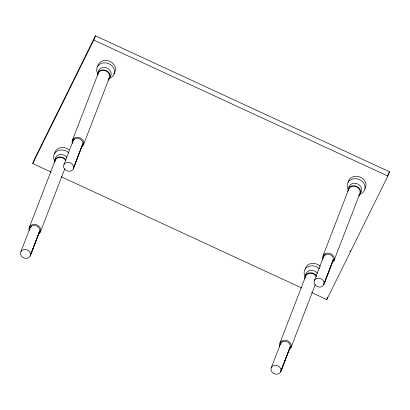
<?xml version="1.0" encoding="UTF-8"?>
<svg xmlns="http://www.w3.org/2000/svg" width="410" height="410" viewBox="0 0 410 410"><rect width="100%" height="100%" fill="white"/><g stroke="black" fill="none" stroke-linecap="round" stroke-linejoin="round"><path stroke-width="0.61" d="M30.176 256.076A5.145 4.346 21.1 0 0 24.846 249.459A5.145 4.346 21.1 0 0 21.505 256.214A5.145 4.346 21.1 0 0 30.176 256.076L39.78 230.979L39.78 229.82A5.145 4.346 21.1 0 0 31.698 226.084L30.437 227.273A3.864 3.265 21.1 0 0 29.766 228.826M73.241 168.971A5.145 4.346 21.1 0 0 67.906 162.355A5.145 4.346 21.1 0 0 64.57 169.11A5.145 4.346 21.1 0 0 73.241 168.971L82.846 143.869L82.846 142.716A5.145 4.346 21.1 0 0 74.758 138.975L73.498 140.169A3.864 3.265 21.1 0 0 72.831 142.301M280.676 371.911A5.145 4.346 21.1 0 0 275.346 365.3A5.145 4.346 21.1 0 0 272.004 372.054A5.145 4.346 21.1 0 0 280.676 371.911L290.28 346.814L290.28 345.661A5.145 4.346 21.1 0 0 282.198 341.919L280.937 343.114A3.864 3.265 21.1 0 0 280.266 344.666M323.741 284.806A5.145 4.346 21.1 0 0 318.406 278.19A5.145 4.346 21.1 0 0 315.07 284.945A5.145 4.346 21.1 0 0 323.741 284.806L333.345 259.709L333.345 258.551A5.145 4.346 21.1 0 0 325.258 254.815L323.997 256.009A3.864 3.265 21.1 0 0 323.331 257.557M39.114 232.526L30.514 254.989L39.78 230.979L38.786 232.998M82.174 145.422L73.58 167.885L82.846 143.869L81.846 145.888M289.614 348.367L281.014 370.83L290.28 346.814L289.286 348.833M332.679 261.262L324.079 283.725L333.345 259.709L332.346 261.729M51.317 172.185L32.718 163.585L34.373 159.295L95.433 35.788L389.5 171.775L387.845 176.059L326.785 299.572L311.677 292.581M32.718 163.585L93.777 40.078L95.433 35.788M29.458 227.043L55.273 160.141M20.838 251.755L30.104 227.745M72.524 139.933L98.338 73.036M63.904 164.651L73.17 140.635M40.354 232.075L64.785 168.761M83.414 144.971L109.229 78.074M279.963 342.878L305.773 275.981M271.338 367.596L280.609 343.58M323.024 255.773L348.838 188.877M314.403 280.491L323.669 256.475M290.854 347.916L315.285 284.601M333.914 260.811L359.729 193.909M326.785 299.572L327.611 297.424M349.925 251.822L350.488 250.679M387.522 175.777L389.5 171.775M73.498 140.169L74.758 138.975M30.437 227.273L31.698 226.084M323.997 256.009L325.258 254.815M280.937 343.114L282.198 341.919M93.777 40.078L387.845 176.059M61.198 176.756L301.796 288.015M279.789 346.394A6.006 5.069 21.1 0 1 282.987 340.443A6.006 5.069 21.1 0 1 290.464 343.252A6.006 5.069 21.1 0 1 288.999 349.853M305.378 277.247A6.006 5.069 21.1 0 1 310.191 273.311A6.006 5.069 21.1 0 1 316.443 276.632M280.737 343.237A5.145 4.346 21.1 0 1 281.398 342.304M305.291 276.868A9.163 7.734 21.1 0 1 307.592 266.9A9.163 7.734 21.1 0 1 319.426 268.755M305.086 269.38A9.163 7.734 21.1 0 1 311.103 263.543A9.163 7.734 21.1 0 1 320.348 266.351M304.779 278.605A6.621 5.591 21.1 0 1 308.73 272.988A6.621 5.591 21.1 0 1 316.371 275.54M305.706 274.715A6.621 5.591 21.1 0 1 310.457 270.426A6.621 5.591 21.1 0 1 317.299 273.142M322.854 259.289A6.006 5.069 21.1 0 1 326.053 253.339A6.006 5.069 21.1 0 1 333.525 256.142A6.006 5.069 21.1 0 1 332.064 262.748M348.444 190.137A6.006 5.069 21.1 0 1 356.536 186.842A6.006 5.069 21.1 0 1 358.96 195.006M348.356 189.758A9.163 7.734 21.1 0 1 351.806 179.247A9.163 7.734 21.1 0 1 364.111 183.741A9.163 7.734 21.1 0 1 360.118 194.058M348.151 182.276A9.163 7.734 21.1 0 1 359.944 177.012A9.163 7.734 21.1 0 1 364.854 188.902M347.844 191.496A6.621 5.591 21.1 0 1 356.5 186.258A6.621 5.591 21.1 0 1 358.678 196.031M348.766 187.611A6.621 5.591 21.1 0 1 357.428 183.859A6.621 5.591 21.1 0 1 360.692 192.597M72.355 143.449A6.006 5.069 21.1 0 1 75.553 137.499A6.006 5.069 21.1 0 1 83.025 140.307A6.006 5.069 21.1 0 1 81.559 146.908M97.944 74.302A6.006 5.069 21.1 0 1 106.031 71.007A6.006 5.069 21.1 0 1 108.46 79.166M97.857 73.923A9.163 7.734 21.1 0 1 101.48 63.345A9.163 7.734 21.1 0 1 113.78 68.229A9.163 7.734 21.1 0 1 109.086 78.377M97.652 66.435A9.163 7.734 21.1 0 1 109.998 61.408A9.163 7.734 21.1 0 1 113.703 73.861M97.344 75.66A6.621 5.591 21.1 0 1 106 70.423A6.621 5.591 21.1 0 1 108.178 80.196M98.267 71.77A6.621 5.591 21.1 0 1 106.928 68.019A6.621 5.591 21.1 0 1 110.193 76.762M29.289 230.553A6.006 5.069 21.1 0 1 32.487 224.603A6.006 5.069 21.1 0 1 39.965 227.412A6.006 5.069 21.1 0 1 38.499 234.013M54.878 161.407A6.006 5.069 21.1 0 1 59.691 157.471A6.006 5.069 21.1 0 1 65.943 160.797M54.791 161.027A9.163 7.734 21.1 0 1 57.093 151.059A9.163 7.734 21.1 0 1 68.926 152.915M54.586 153.545A9.163 7.734 21.1 0 1 68.967 149.747M54.279 162.765A6.621 5.591 21.1 0 1 58.225 157.148A6.621 5.591 21.1 0 1 65.872 159.705M55.201 158.875A6.621 5.591 21.1 0 1 59.957 154.585A6.621 5.591 21.1 0 1 66.799 157.302"/></g></svg>
